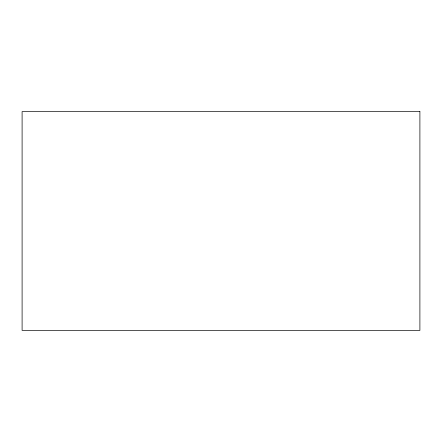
<?xml version="1.0" encoding="UTF-8"?>
<svg xmlns="http://www.w3.org/2000/svg" width="442" height="442" viewBox="0 0 442 442"><rect width="100%" height="100%" fill="white"/><g stroke="black" fill="none" stroke-linecap="round" stroke-linejoin="round"><path stroke-width="0.66" d="M419.9 111.605L22.1 111.605L22.1 330.395L419.9 330.395L419.9 111.605"/></g></svg>
